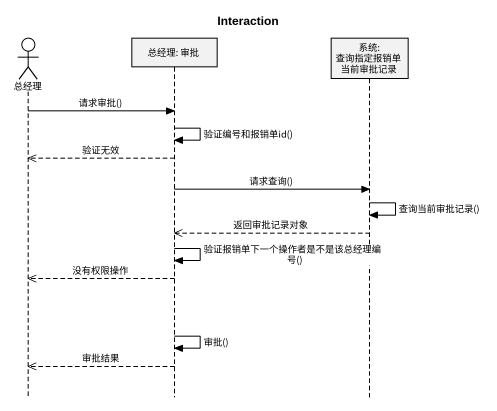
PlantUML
@startuml
title Interaction
hide footbox
actor 总经理
participant "总经理: 审批" as 总经理_审批
participant "系统: 查询指定报销单当前审批记录" as 系统_查询指定报销单当前审批记录

总经理 -> 总经理_审批 : 请求审批()
总经理_审批 -> 总经理_审批 : 验证编号和报销单id()
总经理_审批 -->> 总经理 : 验证无效
总经理_审批 -> 系统_查询指定报销单当前审批记录 : 请求查询()
系统_查询指定报销单当前审批记录 -> 系统_查询指定报销单当前审批记录 : 查询当前审批记录()
系统_查询指定报销单当前审批记录 -->> 总经理_审批 : 返回审批记录对象
总经理_审批 -> 总经理_审批 : 验证报销单下一个操作者是不是该总经理编号()
总经理_审批 -->> 总经理 : 没有权限操作
总经理_审批 -> 总经理_审批 : 审批()
总经理_审批 -->> 总经理 : 审批结果
@enduml
